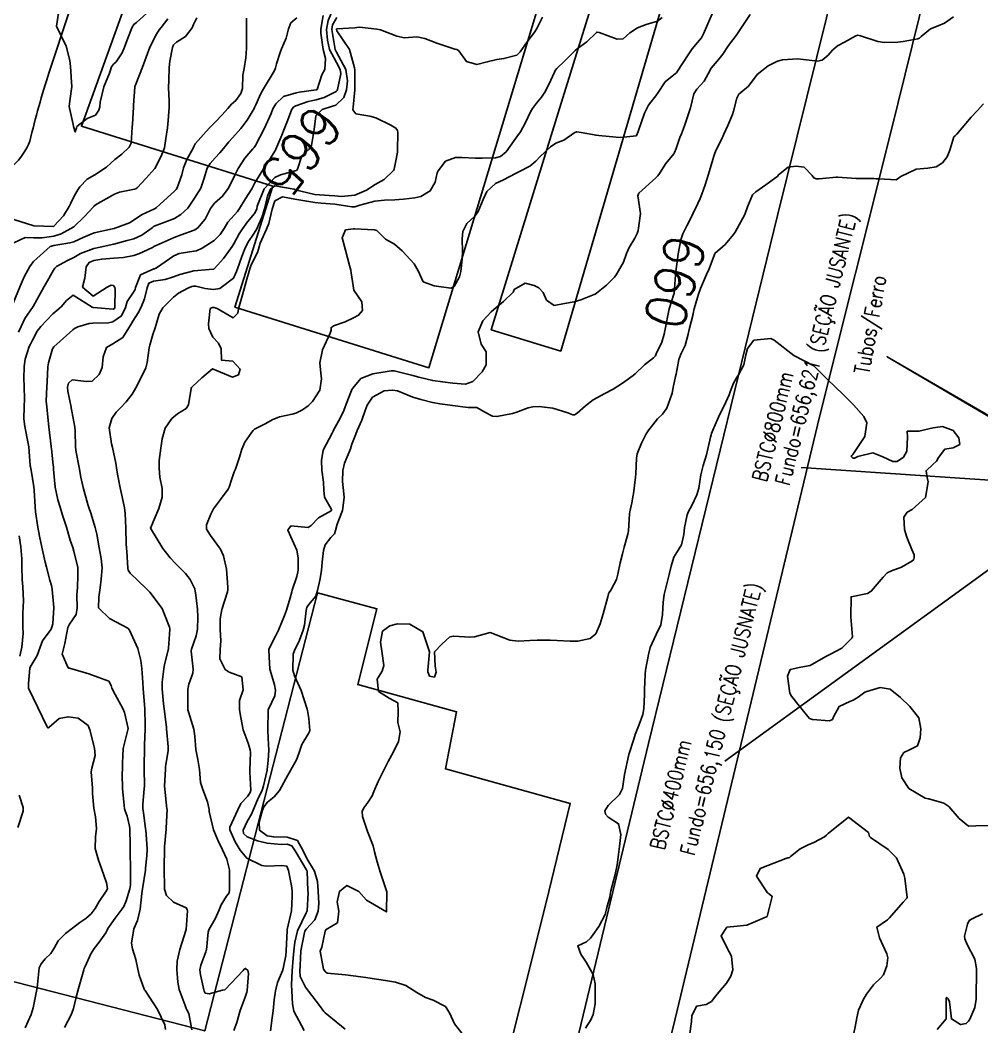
# Model space of a CAD drawing. Header units: metres. Extents: x 292545 to 299085, y 7450245 to 7463078.
# Drawn here: x 296360.5 to 296456.5, y 7459777.6 to 7459878.1 of the extents above; entities that cross this region are included whole.
import ezdxf
from ezdxf.enums import TextEntityAlignment as Align

# ---------------------------------------------------------------- set-up
doc = ezdxf.new("R2010")
doc.units = ezdxf.units.M
doc.linetypes.add('CONTINUO', pattern=[0])
for name, color, linetype in [('Cotas', 45, 'Continuous'), ('Curvas de Nivel 1m', 11, 'Continuous'), ('Curvas de Nivel 5m', 15, 'Continuous'), ('Edificações', 30, 'Continuous'), ('TEXTO', 45, 'Continuous'), ('Vias Primárias', 230, 'Continuous')]:
    doc.layers.add(name, color=color, linetype=linetype)
doc.styles.add('ROMANS', font='romans', dxfattribs={"height": 0.2})
doc.styles.add('Style-STANDARD', font='STANDARD.shx')

msp = doc.modelspace()

# ---------------------------------------------------------------- linework, layer by layer
at = {"layer": 'Curvas de Nivel 1m', "flags": 128}
for points, elevation in [([(296391.74, 7459879.14), (296391.26, 7459878.04), (296391.12, 7459877.15), (296391.2, 7459876.08), (296391.42, 7459875.15), (296392.1, 7459873.84), (296392.48, 7459873.14), (296392.53, 7459872.7), (296392.21, 7459871.14), (296392.17, 7459871.04), (296392.07, 7459870.95), (296390.87, 7459870.35), (296390.06, 7459870.13), (296389.27, 7459869.96), (296388.05, 7459869.52), (296387.83, 7459869.41), (296387.66, 7459869.19), (296387.21, 7459868.02), (296386.89, 7459867.2), (296386.64, 7459866.58), (296386.05, 7459865.21), (296386.04, 7459865.18), (296386, 7459865.11), (296385.29, 7459863.92), (296384.83, 7459863.23), (296383.96, 7459861.83), (296383.75, 7459861.44), (296383.64, 7459861.24), (296383, 7459860.2), (296382.42, 7459859.26), (296382.22, 7459858.97), (296381.92, 7459858.63), (296381.26, 7459857.92), (296380.88, 7459857.27), (296380.5, 7459856.67), (296379.89, 7459856.07), (296378.68, 7459855.3), (296378.13, 7459855.06), (296377.88, 7459855.01), (296376.41, 7459854.79), (296375.88, 7459854.56), (296374.14, 7459853.36), (296373.95, 7459853.27), (296373.86, 7459853.25), (296372.55, 7459852.67), (296372.05, 7459851.38), (296372.01, 7459851.2), (296371.83, 7459850.91), (296371.22, 7459849.98), (296371.04, 7459849.39), (296370.64, 7459848.55), (296369.79, 7459847.96), (296369.33, 7459847.86), (296367.79, 7459847.84), (296367.41, 7459847.81), (296366.28, 7459847.45), (296365.94, 7459847.29), (296365.78, 7459847.18), (296363.89, 7459845.48), (296363.76, 7459845.26), (296363.36, 7459843.87), (296363.29, 7459843.48), (296363.21, 7459841.99), (296363.19, 7459841.49), (296363.14, 7459840.04), (296363.18, 7459839.49), (296363.36, 7459837.8), (296363.39, 7459837.48), (296363.62, 7459835.51), (296363.62, 7459835.48), (296363.64, 7459835.29), (296363.81, 7459833.66), (296363.84, 7459833.48), (296363.86, 7459833.23), (296364.01, 7459831.47), (296364.3, 7459830.19), (296364.51, 7459829.47), (296364.76, 7459828.66), (296365.15, 7459827.46), (296365.53, 7459826.19), (296365.77, 7459825.45), (296365.89, 7459825.08), (296366.28, 7459823.44), (296366.29, 7459822.64), (296366.25, 7459821.44), (296366.2, 7459820.71), (296366.21, 7459819.44), (296366.12, 7459818.77), (296365.44, 7459817.79), (296365.28, 7459817.45), (296365, 7459815.86), (296364.88, 7459815.46), (296364.73, 7459814.79), (296365.32, 7459813.45), (296365.35, 7459813.42), (296365.38, 7459813.41), (296365.44, 7459813.39), (296367.38, 7459812.84), (296368.29, 7459812.5), (296369.37, 7459812.11), (296369.62, 7459811.66), (296369.69, 7459811.41), (296370, 7459810.76), (296370.78, 7459809.39), (296370.93, 7459808.99), (296371.31, 7459807.38), (296370.81, 7459805.39), (296370.73, 7459803.93), (296370.73, 7459803.39), (296370.7, 7459802.83), (296370.74, 7459801.39), (296370.92, 7459799.69), (296370.95, 7459799.38), (296371.01, 7459799.18), (296371.21, 7459798.63), (296371.45, 7459797.64), (296371.47, 7459797.39), (296371.51, 7459795.72), (296371.52, 7459795.38), (296371.52, 7459795.03), (296371.54, 7459793.38), (296371.53, 7459791.79), (296371.47, 7459791.38), (296371.11, 7459790.17), (296370.88, 7459789.62), (296370.72, 7459789.39), (296370.02, 7459788.47), (296369.28, 7459787.41), (296369.21, 7459787.27), (296369.07, 7459787), (296368.41, 7459786.06), (296367.9, 7459785.42), (296367.59, 7459784.88), (296367.03, 7459783.64), (296366.96, 7459783.5), (296366.93, 7459783.43), (296366.89, 7459783.3), (296366.36, 7459781.44), (296366.12, 7459780.57), (296365.85, 7459779.45), (296365.61, 7459778.81), (296364.95, 7459777.56)], 666), ([(296373.83, 7459879.35), (296372.15, 7459877.84), (296371.89, 7459877.64), (296371.72, 7459877.38), (296371.26, 7459876.26), (296370.93, 7459875.39), (296370.7, 7459874.81), (296370.1, 7459873.9), (296369.83, 7459873.67), (296369.66, 7459873.41), (296369.44, 7459872.77), (296368.88, 7459871.42), (296368.51, 7459869.88), (296368.47, 7459869.42), (296368.39, 7459869.08), (296368.04, 7459868.59), (296367.22, 7459868.26), (296366.2, 7459867.45), (296366.15, 7459867.32), (296366.02, 7459866.92), (296365.86, 7459867.45), (296365.81, 7459867.67), (296365.43, 7459869.46), (296365.49, 7459870.02), (296365.68, 7459871.45), (296365.66, 7459871.87), (296365.55, 7459873.46), (296365.5, 7459874.06), (296365.13, 7459875.46), (296364.14, 7459877.47), (296364.41, 7459879.21)], 672), ([(296429.59, 7459878.7), (296429.16, 7459877.69), (296428.75, 7459876.7), (296428.53, 7459876.32), (296428.13, 7459875.84), (296427.61, 7459875.22), (296427.28, 7459874.72), (296426.09, 7459872.87), (296426.03, 7459872.8), (296425.94, 7459872.74), (296424.92, 7459871.92), (296424.14, 7459870.76), (296424.12, 7459870.71), (296424.07, 7459870.64), (296423.26, 7459869.57), (296422.84, 7459868.78), (296422.21, 7459866.97), (296422.15, 7459866.79), (296422.12, 7459866.69), (296422.02, 7459866.54), (296420.45, 7459866.37), (296420.02, 7459866.4), (296418.29, 7459866.55), (296418.02, 7459866.58), (296416.52, 7459866.85), (296416.08, 7459866.91), (296416.02, 7459866.92), (296415.98, 7459866.9), (296415.91, 7459866.86), (296414.79, 7459866.09), (296414.01, 7459865.79), (296413.46, 7459865.43), (296412.9, 7459864.89), (296412.44, 7459864.45), (296411.99, 7459863.99), (296411.39, 7459863.5), (296410.31, 7459862.92), (296409.97, 7459862.76), (296408.77, 7459862.14), (296407.96, 7459861.76), (296407.1, 7459860.96), (296406.73, 7459860.18), (296406.25, 7459858.98), (296405.92, 7459858.5), (296405.13, 7459857.77), (296404.71, 7459856.99), (296404.64, 7459856.25), (296404.69, 7459854.99), (296404.65, 7459854.21), (296404.51, 7459852.99), (296404.37, 7459852.47), (296403.84, 7459851.48), (296403.53, 7459851.31), (296401.84, 7459851.55), (296400.77, 7459851.96), (296400.26, 7459853.04), (296399.86, 7459853.75), (296398.66, 7459855.06), (296397.89, 7459855.73), (296397.01, 7459856.2), (296396.12, 7459857.09), (296395.9, 7459857.14), (296395.86, 7459857.13), (296393.9, 7459857.23), (296393.79, 7459857.24), (296393.02, 7459857.13), (296392.68, 7459856.34), (296393.01, 7459855.13), (296393.39, 7459853.59), (296393.52, 7459853.12), (296393.58, 7459852.86), (296393.83, 7459851.12), (296394.65, 7459849.95), (296394.71, 7459849.11), (296394.31, 7459848.62), (296393.8, 7459848.37), (296392.96, 7459847.96), (296391.79, 7459847.58), (296391.56, 7459847.37), (296391.57, 7459847.14), (296391.48, 7459846.84), (296390.72, 7459845.16), (296390.45, 7459843.86), (296390.5, 7459843.16), (296390.61, 7459842.28), (296390.45, 7459841.16), (296389.7, 7459840), (296389.28, 7459839.59), (296388.7, 7459839.18), (296388.04, 7459838.84), (296387.69, 7459838.75), (296386.4, 7459838.49), (296385.68, 7459838.17), (296385.06, 7459837.83), (296383.92, 7459837.24), (296383.78, 7459837.12), (296383.66, 7459836.97), (296382.95, 7459835.95), (296382.64, 7459835.25), (296382.42, 7459834.46), (296382.01, 7459833.26), (296381.9, 7459832.98), (296381.61, 7459832.19), (296381.39, 7459831.47), (296381.29, 7459831.26), (296380.53, 7459830.22), (296379.83, 7459829.29), (296379.57, 7459828.78), (296379.14, 7459827.71), (296379.14, 7459827.29), (296379.54, 7459826.64), (296380.52, 7459825.28), (296380.84, 7459824.6), (296381.12, 7459823.27), (296381.25, 7459821.49), (296381.27, 7459821.26), (296381.23, 7459821.02), (296380.67, 7459819.27), (296380.5, 7459818.33), (296380.5, 7459817.27), (296380.55, 7459816.14), (296380.48, 7459815.27), (296380.47, 7459814.35), (296381, 7459813.27), (296381.38, 7459813), (296382.65, 7459812.53), (296382.78, 7459811.25), (296382.41, 7459810.19), (296382.41, 7459809.25), (296382.55, 7459808.48), (296382.8, 7459807.25), (296383.29, 7459805.92), (296383.5, 7459805.24), (296383.52, 7459805), (296383.46, 7459803.24), (296383.47, 7459803.03), (296383.55, 7459801.24), (296383.49, 7459800.99), (296383.23, 7459800.59), (296382.56, 7459799.91), (296382.25, 7459799.25), (296381.47, 7459797.54), (296381.45, 7459797.27), (296381.98, 7459796.06), (296382.49, 7459795.25), (296383.16, 7459794.45), (296384.66, 7459793.72), (296385.15, 7459793.64), (296386.66, 7459793.7), (296387.15, 7459793.63), (296387.31, 7459793.2), (296387.62, 7459791.69), (296387.67, 7459791.19), (296387.69, 7459790.62), (296387.62, 7459789.19), (296387.19, 7459787.31), (296387.17, 7459787.2), (296387.09, 7459785.24), (296387.09, 7459785.2), (296387.08, 7459785.17), (296387.05, 7459784.72), (296386.79, 7459783.44), (296386.71, 7459783.2), (296386.2, 7459782.02), (296386, 7459781.21), (296385.88, 7459780.32), (296385.77, 7459779.21), (296385.69, 7459778.5), (296385.52, 7459777.21)], 662), ([(296433.41, 7459878.65), (296432.14, 7459876.73), (296432.12, 7459876.7), (296432.11, 7459876.67), (296431.25, 7459875.55), (296430.66, 7459874.68), (296430.44, 7459874.36), (296430.11, 7459873.97), (296429.52, 7459873.27), (296429.19, 7459872.7), (296428.81, 7459871.98), (296428.08, 7459871.18), (296427.79, 7459870.71), (296427.44, 7459869.33), (296427.24, 7459868.72), (296426.83, 7459867.53), (296426.53, 7459866.73), (296426.39, 7459866.36), (296426, 7459865.26), (296425.86, 7459864.87), (296425.78, 7459864.74), (296424.98, 7459863.75), (296424.34, 7459862.76), (296424.18, 7459862.54), (296423.97, 7459862.35), (296422.27, 7459860.79), (296422.2, 7459860.53), (296422.46, 7459858.78), (296422.21, 7459857.09), (296422.11, 7459856.79), (296421.9, 7459856.31), (296421.31, 7459855.37), (296421.06, 7459854.8), (296420.75, 7459853.92), (296420.12, 7459852.81), (296420.01, 7459852.65), (296419.85, 7459852.43), (296419.04, 7459851.62), (296418.07, 7459850.83), (296417.93, 7459850.73), (296417.83, 7459850.69), (296416.51, 7459850.17), (296415.82, 7459849.97), (296414.88, 7459849.81), (296413.82, 7459849.61), (296413.08, 7459850.14), (296412.73, 7459850.9), (296412.29, 7459851.36), (296411.84, 7459851.59), (296410.95, 7459851.81), (296409.84, 7459851.19), (296409.77, 7459850.99), (296409.74, 7459850.93), (296408.78, 7459849.98), (296407.82, 7459849.18), (296407.55, 7459848.95), (296406.7, 7459848.07), (296406.23, 7459846.97), (296406.56, 7459845.75), (296407.05, 7459844.96), (296407.04, 7459843.66), (296406.66, 7459842.97), (296405.72, 7459842), (296404.98, 7459841.73), (296403.72, 7459841.83), (296402.69, 7459841.98), (296401.72, 7459842.1), (296400.34, 7459842.43), (296399.73, 7459842.61), (296397.87, 7459843.07), (296397.73, 7459843.09), (296397.56, 7459843.07), (296395.74, 7459842.78), (296394.54, 7459842.3), (296393.72, 7459841.36), (296393.63, 7459841.21), (296393.6, 7459841.12), (296393.07, 7459839.76), (296392.83, 7459839.13), (296392.46, 7459838.36), (296391.81, 7459837.14), (296391.76, 7459837.04), (296391.66, 7459836.86), (296390.79, 7459835.15), (296390.6, 7459834.12), (296390.64, 7459833.15), (296390.8, 7459831.96), (296390.85, 7459831.15), (296390.91, 7459830.48), (296391.57, 7459829.31), (296391.61, 7459829.19), (296391.6, 7459829.15), (296391.57, 7459829.11), (296390.32, 7459828.4), (296389.56, 7459827.64), (296389.28, 7459827.45), (296387.56, 7459827.6), (296387.24, 7459827.19), (296387.54, 7459826.51), (296388.15, 7459825.18), (296388.27, 7459824.42), (296388.28, 7459823.18), (296388.13, 7459822.55), (296387.67, 7459821.19), (296387.63, 7459821.03), (296387.47, 7459820.41), (296387.1, 7459819.2), (296386.92, 7459818.67), (296386.31, 7459817.21), (296386.03, 7459816.6), (296385.4, 7459815.35), (296385.36, 7459815.27), (296385.35, 7459815.22), (296385.4, 7459814.54), (296385.46, 7459813.3), (296385.48, 7459813.22), (296385.9, 7459811.75), (296386, 7459811.21), (296385.94, 7459810.63), (296385.34, 7459809.38), (296385.28, 7459809.27), (296385.27, 7459809.22), (296385.24, 7459807.29), (296385.24, 7459807.22), (296385.3, 7459806.42), (296385.34, 7459805.22), (296385.27, 7459804.2), (296385.18, 7459803.3), (296385.17, 7459803.22), (296384.82, 7459801.65), (296384.69, 7459801.23), (296384.21, 7459800.25), (296383.79, 7459799.23), (296383.63, 7459798.82), (296383.2, 7459798.09), (296382.78, 7459797.25), (296382.83, 7459796.89), (296383.19, 7459796.57), (296384.23, 7459796.18), (296385.18, 7459795.93), (296386.57, 7459795.82), (296387.18, 7459795.83), (296387.65, 7459795.67), (296387.99, 7459795.19), (296389.14, 7459793.21), (296389.16, 7459793.17), (296389.17, 7459793.14), (296389.26, 7459791.17), (296389.27, 7459791.02), (296389.18, 7459789.17), (296389.16, 7459789.11), (296389.09, 7459789), (296388.22, 7459787.18), (296387.94, 7459786.07), (296387.83, 7459785.19), (296387.77, 7459784.46), (296387.68, 7459783.19), (296387.61, 7459781.79), (296387.63, 7459781.19), (296387.7, 7459779.9), (296387.86, 7459779.19), (296388.88, 7459777.24)], 661), ([(296383.12, 7459878.28), (296383.13, 7459877.25), (296383.13, 7459876.26), (296383.11, 7459875.25), (296383.06, 7459874.3), (296382.9, 7459873.25), (296382.77, 7459872.57), (296382.71, 7459871.25), (296382.57, 7459870.75), (296382.05, 7459870.06), (296381.64, 7459869.67), (296381.26, 7459869.27), (296380.69, 7459868.62), (296380.03, 7459867.91), (296379.4, 7459867.29), (296378.01, 7459865.73), (296377.86, 7459865.45), (296377.79, 7459865.31), (296377.15, 7459864.16), (296376.84, 7459863.32), (296376.65, 7459862.64), (296376.19, 7459861.33), (296376.11, 7459861.17), (296375.95, 7459860.99), (296374.13, 7459859.36), (296374.01, 7459859.28), (296373.93, 7459859.25), (296372.65, 7459858.64), (296371.91, 7459858.14), (296371.44, 7459857.86), (296370.29, 7459857.4), (296369.99, 7459857.31), (296369.9, 7459857.29), (296369.76, 7459857.26), (296367.9, 7459856.83), (296366.9, 7459856.43), (296365.89, 7459855.96), (296365.5, 7459855.84), (296363.88, 7459855.58), (296363.52, 7459855.48), (296361.87, 7459853.97), (296361.65, 7459853.72), (296361.51, 7459853.5), (296360.92, 7459852.44), (296360.53, 7459851.51), (296359.82, 7459849.82)], 669), ([(296375.28, 7459878.21), (296374.59, 7459877.35), (296374.4, 7459877.09), (296374.14, 7459876.67), (296373.47, 7459875.36), (296373.1, 7459874.37), (296372.74, 7459873.37), (296372.08, 7459871.68), (296371.99, 7459871.46), (296371.97, 7459871.38), (296371.85, 7459869.59), (296371.84, 7459869.38), (296371.73, 7459867.68), (296371.71, 7459867.38), (296371.6, 7459865.79), (296371.41, 7459865.39), (296370.68, 7459864.7), (296369.98, 7459864.17), (296369.58, 7459863.81), (296369.16, 7459863.41), (296367.97, 7459862.65), (296367.21, 7459862.19), (296366.48, 7459861.44), (296366.27, 7459861.13), (296365.94, 7459860.56), (296365.58, 7459859.81), (296365.42, 7459859.46), (296364.84, 7459858.54), (296363.9, 7459857.5), (296363.88, 7459857.49), (296361.9, 7459857.53), (296361.88, 7459857.53), (296359.91, 7459858.19)], 671), ([(296388.15, 7459878.31), (296387.54, 7459877.8), (296387.31, 7459877.2), (296387.07, 7459876.26), (296386.63, 7459875.2), (296386.49, 7459874.84), (296386.1, 7459873.7), (296386.01, 7459873.3), (296385.98, 7459873.21), (296385.87, 7459872.99), (296384.82, 7459871.23), (296384.55, 7459870.75), (296384.05, 7459869.63), (296383.93, 7459869.36), (296383.87, 7459869.24), (296383.2, 7459868.08), (296382.56, 7459867.25), (296382.3, 7459866.97), (296382.02, 7459866.66), (296381.36, 7459865.92), (296380.82, 7459865.27), (296380.45, 7459864.83), (296379.99, 7459864.33), (296379.49, 7459863.77), (296379.2, 7459863.29), (296378.86, 7459862.2), (296378.55, 7459861.3), (296377.94, 7459860.29), (296377.54, 7459859.71), (296377.25, 7459859.32), (296376.57, 7459858.67), (296375.92, 7459858.28), (296375.25, 7459858), (296373.9, 7459857.5), (296373.81, 7459857.45), (296373.7, 7459857.36), (296372.67, 7459856.6), (296371.89, 7459856.26), (296371.21, 7459856.07), (296369.89, 7459855.72), (296368.52, 7459855.42), (296367.88, 7459855.28), (296366.55, 7459854.77), (296365.87, 7459854.4), (296365.26, 7459854.07), (296364.17, 7459853.47), (296364, 7459853.33), (296363.86, 7459853.12), (296363.26, 7459852.06), (296362.94, 7459851.48), (296361.81, 7459849.5), (296360.99, 7459848.31), (296360.64, 7459847.51), (296360.35, 7459846.94)], 668), ([(296390.79, 7459878.52), (296390.55, 7459877.16), (296390.54, 7459876.76), (296390.78, 7459875.15), (296391.02, 7459874.24), (296390.93, 7459873.15), (296390.64, 7459872.6), (296390.17, 7459871.16), (296390.12, 7459871.11), (296390.07, 7459871.1), (296388.38, 7459870.88), (296388.07, 7459870.83), (296386.82, 7459870.45), (296386.05, 7459869.73), (296385.86, 7459869.4), (296385.76, 7459869.21), (296385.58, 7459868.76), (296384.9, 7459867.23), (296384.01, 7459865.56), (296383.88, 7459865.37), (296383.76, 7459865.24), (296382.95, 7459864.29), (296382.29, 7459863.26), (296382.18, 7459863.05), (296381.97, 7459862.61), (296381.51, 7459861.71), (296381.3, 7459861.27), (296380.73, 7459860.49), (296379.94, 7459859.82), (296379.53, 7459859.29), (296379, 7459858.21), (296378.23, 7459857.31), (296377.9, 7459857.11), (296376.59, 7459856.63), (296375.89, 7459856.39), (296374.12, 7459855.59), (296373.88, 7459855.47), (296373.81, 7459855.43), (296373.66, 7459855.36), (296372.45, 7459854.8), (296371.88, 7459854.6), (296370.86, 7459854.4), (296369.87, 7459854.31), (296368.67, 7459854.22), (296367.87, 7459854.08), (296367.41, 7459853.89), (296367.11, 7459853.44), (296366.97, 7459852.32), (296366.74, 7459851.44), (296367.82, 7459850.53), (296369.2, 7459851.41), (296369.6, 7459851.64), (296369.84, 7459851.58), (296369.98, 7459851.4), (296370, 7459851.23), (296369.98, 7459849.4), (296369.93, 7459849.28), (296369.81, 7459849.22), (296367.84, 7459849.4), (296367.81, 7459849.4), (296367.73, 7459849.43), (296365.82, 7459850.61), (296365.16, 7459850.11), (296364.62, 7459849.46), (296364.18, 7459849.1), (296363.8, 7459848.77), (296363.17, 7459848.11), (296362.59, 7459847.49), (296362.24, 7459847.04), (296361.77, 7459846.14), (296361.55, 7459845.72), (296361.44, 7459845.5), (296361.02, 7459844.24), (296360.94, 7459843.51), (296360.91, 7459842.32), (296360.92, 7459841.51), (296360.95, 7459840.26), (296360.93, 7459839.51), (296360.9, 7459838.29), (296360.99, 7459837.51), (296361.34, 7459835.81), (296361.39, 7459835.5), (296361.54, 7459833.59), (296361.55, 7459833.5), (296361.62, 7459833.15), (296361.9, 7459831.5), (296361.94, 7459831.15), (296362.02, 7459829.5), (296362.07, 7459828.99), (296362.3, 7459827.49), (296362.46, 7459826.57), (296362.68, 7459825.49), (296363.02, 7459823.97), (296363.15, 7459823.48), (296363.49, 7459822.2), (296363.64, 7459821.64), (296363.68, 7459821.48), (296363.71, 7459821.24), (296363.89, 7459819.47), (296363.8, 7459817.84), (296363.68, 7459817.48), (296363.61, 7459817.3), (296363.43, 7459817.02), (296362.75, 7459816.14), (296362.51, 7459815.49), (296362.21, 7459814.68), (296361.52, 7459813.5), (296361.48, 7459813.4), (296361.37, 7459811.88), (296361.35, 7459811.5), (296361.36, 7459811.42), (296362.28, 7459809.49), (296363.18, 7459807.62), (296363.25, 7459807.48), (296363.31, 7459807.44), (296363.35, 7459807.44), (296363.39, 7459807.48), (296364.41, 7459808.38), (296365.32, 7459808.55), (296366.31, 7459808.43), (296367.32, 7459807.68), (296367.43, 7459807.43), (296367.48, 7459807.26), (296367.95, 7459805.42), (296368.02, 7459804.69), (296367.69, 7459803.43), (296367.63, 7459803.05), (296367.74, 7459801.43), (296367.76, 7459800.9), (296367.89, 7459799.42), (296368.06, 7459798.57), (296368.16, 7459797.42), (296368.05, 7459796.56), (296368.03, 7459795.42), (296368.34, 7459794.24), (296368.64, 7459793.41), (296369.13, 7459791.99), (296369.25, 7459791.41), (296369.22, 7459791.31), (296369.12, 7459791.15), (296368.41, 7459790.12), (296368, 7459789.42), (296367.62, 7459788.9), (296367.09, 7459788.42), (296366.49, 7459788.03), (296365.74, 7459787.45), (296365.07, 7459786.91), (296364.31, 7459786.21), (296363.91, 7459785.47), (296363.59, 7459784.93), (296363.04, 7459784.39), (296362.61, 7459783.91), (296362.44, 7459783.49), (296362.37, 7459782.84), (296362.22, 7459781.49), (296362.02, 7459780.52), (296361.82, 7459779.5), (296361.64, 7459778.83), (296361.02, 7459777.51)], 667), ([(296412.67, 7459878.38), (296412.15, 7459877.29), (296411.9, 7459876.9), (296411.13, 7459875.91), (296410.45, 7459874.92), (296410.11, 7459874.59), (296408.81, 7459874.24), (296408.1, 7459874.14), (296407.15, 7459873.91), (296406.1, 7459873.66), (296405.08, 7459873.96), (296404.31, 7459875), (296404.11, 7459875.13), (296403.93, 7459875.19), (296402.12, 7459875.78), (296400.93, 7459876.24), (296400.13, 7459876.4), (296398.88, 7459876.32), (296398.13, 7459876.46), (296396.51, 7459877.09), (296396.14, 7459877.17), (296394.4, 7459877.37), (296394.15, 7459877.35), (296393.95, 7459877.32), (296392.14, 7459877.22), (296392.1, 7459877.18), (296392.1, 7459877.14), (296392.14, 7459877), (296393.41, 7459875.13), (296393.91, 7459873.31), (296393.92, 7459873.12), (296393.93, 7459871.26), (296393.93, 7459871.12), (296393.77, 7459869.4), (296393.75, 7459869.12), (296394.04, 7459868.73), (296395.42, 7459868.49), (296396.04, 7459868.33), (296397.53, 7459867.58), (296398.03, 7459867.3), (296398.2, 7459867.07), (296398.22, 7459866.87), (296398.2, 7459865.07), (296398.18, 7459864.88), (296397.98, 7459863.87), (296397.85, 7459863.2), (296397.8, 7459863.07), (296396.87, 7459862.17), (296395.96, 7459861.66), (296395.09, 7459861.1), (296393.95, 7459860.6), (296392.6, 7459860.47), (296391.95, 7459860.54), (296391.37, 7459860.57), (296389.95, 7459860.67), (296387.99, 7459861.15), (296387.95, 7459861.16), (296387.87, 7459861.19), (296385.96, 7459861.53), (296385.51, 7459861.22), (296385.22, 7459860.5), (296384.92, 7459859.23), (296384.69, 7459858.46), (296384.15, 7459857.24), (296383.9, 7459856.81), (296383.26, 7459855.87), (296382.94, 7459855.25), (296382.64, 7459854.48), (296382.21, 7459853.26), (296382.12, 7459852.98), (296381.84, 7459852.33), (296380.45, 7459851.28), (296379.83, 7459851.19), (296379.01, 7459851.3), (296378.05, 7459851.52), (296377.84, 7459851.53), (296377.67, 7459851.48), (296377.26, 7459851.32), (296376.34, 7459850.81), (296375.82, 7459850.44), (296374.76, 7459849.35), (296374.42, 7459848.73), (296373.99, 7459847.36), (296373.78, 7459846.69), (296373.47, 7459845.65), (296373.42, 7459845.36), (296373.22, 7459843.9), (296373.06, 7459843.37), (296372.63, 7459842.47), (296372.09, 7459841.38), (296371.95, 7459841.14), (296371.71, 7459840.74), (296371.12, 7459839.97), (296370.53, 7459839.39), (296370.12, 7459838.96), (296369.68, 7459838.31), (296369.4, 7459837.4), (296369.65, 7459835.79), (296369.75, 7459835.41), (296370.08, 7459833.85), (296370.15, 7459833.4), (296370.24, 7459832.77), (296370.51, 7459831.4), (296370.7, 7459830.51), (296370.94, 7459829.39), (296371.02, 7459828.84), (296371.09, 7459827.39), (296371.12, 7459825.8), (296371.14, 7459825.39), (296371.17, 7459825.03), (296371.27, 7459823.38), (296371.31, 7459823.19), (296371.5, 7459822.87), (296373.09, 7459821.36), (296373.48, 7459820.99), (296374.71, 7459819.35), (296375.43, 7459817.49), (296375.46, 7459817.37), (296375.46, 7459817.34), (296375.46, 7459817.31), (296375.42, 7459816.78), (296375.34, 7459815.4), (296375.33, 7459815.34), (296374.95, 7459813.78), (296374.87, 7459813.35), (296374.7, 7459812.02), (296374.69, 7459811.35), (296374.84, 7459809.84), (296374.9, 7459809.34), (296375.13, 7459807.53), (296375.15, 7459807.34), (296375.3, 7459805.56), (296375.31, 7459805.36), (296375.31, 7459805.34), (296375.31, 7459805.32), (296375.29, 7459805.18), (296375.05, 7459803.56), (296375.03, 7459803.34), (296374.95, 7459801.64), (296374.96, 7459801.34), (296375.18, 7459799.37), (296375.19, 7459799.34), (296375.1, 7459797.43), (296375.1, 7459797.34), (296374.93, 7459795.59), (296374.92, 7459795.34), (296374.91, 7459793.57), (296374.91, 7459793.34), (296374.93, 7459791.54), (296374.94, 7459791.34), (296375.12, 7459790.73), (296375.84, 7459790.06), (296377.1, 7459789.48), (296377.21, 7459789.31), (296377.22, 7459789.19), (296377.09, 7459787.31), (296377.07, 7459787.24), (296376.47, 7459785.33), (296376.2, 7459784.16), (296376.17, 7459783.33), (296376.28, 7459782.06), (296376.4, 7459781.33), (296376.99, 7459779.74), (296377.11, 7459779.44), (296377.16, 7459779.32), (296377.36, 7459778.94), (296377.67, 7459777.31)], 664), ([(296424.6, 7459878.32), (296424.15, 7459877.96), (296423.01, 7459877.63), (296422.15, 7459877.32), (296421.4, 7459876.8), (296420.72, 7459876.21), (296420.13, 7459876.16), (296418.32, 7459876.83), (296418.14, 7459876.87), (296418.05, 7459876.83), (296417.09, 7459875.89), (296416.12, 7459875.22), (296415.94, 7459875.04), (296415.77, 7459874.86), (296414.93, 7459874.05), (296414.1, 7459873.24), (296413.94, 7459873.04), (296413.86, 7459872.88), (296413.31, 7459871.66), (296412.91, 7459870.89), (296412.57, 7459870.39), (296412.06, 7459869.77), (296411.68, 7459869.27), (296411.48, 7459868.91), (296410.98, 7459867.86), (296410.46, 7459866.92), (296410.02, 7459866.29), (296409.44, 7459865.51), (296409.05, 7459864.94), (296408.49, 7459864.45), (296407.99, 7459864.33), (296406.66, 7459864.3), (296405.99, 7459864.29), (296404.61, 7459864.37), (296403.99, 7459864.37), (296403, 7459864), (296402.24, 7459863.02), (296402.17, 7459862.82), (296401.96, 7459861.91), (296401.47, 7459861.03), (296400.51, 7459860.48), (296399.94, 7459860.35), (296398.8, 7459860.2), (296397.94, 7459860.14), (296396.91, 7459860.11), (296395.94, 7459860), (296394.44, 7459859.62), (296393.94, 7459859.45), (296393.62, 7459859.44), (296391.94, 7459859.71), (296390.58, 7459859.81), (296389.94, 7459859.86), (296389.13, 7459859.99), (296387.94, 7459860.22), (296386.7, 7459860.45), (296385.94, 7459860.03), (296385.68, 7459859.21), (296385.34, 7459857.79), (296385.13, 7459857.22), (296384.47, 7459855.81), (296384.31, 7459855.23), (296384.23, 7459854.89), (296383.87, 7459854.24), (296383.56, 7459853.54), (296383.46, 7459853.24), (296383.1, 7459851.99), (296382.9, 7459851.25), (296382.65, 7459850.43), (296382.31, 7459849.26), (296382.24, 7459848.82), (296381.8, 7459848.37), (296380.2, 7459849.28), (296379.91, 7459849.38), (296379.81, 7459849.39), (296379.72, 7459849.38), (296379.5, 7459849.29), (296379.34, 7459847.75), (296379.36, 7459847.29), (296379.77, 7459846.44), (296380.34, 7459845.85), (296380.6, 7459845.28), (296380.61, 7459844.14), (296381.75, 7459844.04), (296382.5, 7459843.25), (296382.32, 7459842.67), (296381.73, 7459842.45), (296379.74, 7459843.29), (296378.67, 7459842.36), (296377.72, 7459841.52), (296377.63, 7459841.4), (296377.61, 7459841.31), (296377.34, 7459839.67), (296377.11, 7459839.32), (296376.25, 7459838.77), (296375.68, 7459838.32), (296375.01, 7459837.34), (296374.7, 7459836.3), (296374.56, 7459835.35), (296374.42, 7459834.14), (296374.4, 7459833.35), (296374.48, 7459832.47), (296374.69, 7459831.34), (296374.7, 7459830.46), (296374.38, 7459829.35), (296373.55, 7459827.36), (296374.78, 7459825.35), (296375.51, 7459824.4), (296376.03, 7459823.86), (296376.58, 7459823.32), (296377.03, 7459822.85), (296377.49, 7459822.24), (296377.97, 7459821.31), (296378.07, 7459820.7), (296378.23, 7459819.3), (296378.26, 7459818.49), (296378.22, 7459817.3), (296378.1, 7459816.62), (296377.63, 7459815.31), (296377.61, 7459815.1), (296377.79, 7459813.31), (296377.77, 7459812.91), (296377.37, 7459811.8), (296377.25, 7459811.31), (296377.25, 7459809.39), (296377.26, 7459809.31), (296377.27, 7459809.25), (296377.33, 7459809.04), (296377.87, 7459807.3), (296377.97, 7459806.63), (296378.06, 7459805.3), (296378.28, 7459804.3), (296378.43, 7459803.3), (296378.54, 7459802), (296378.76, 7459801.29), (296379.22, 7459800.08), (296379.38, 7459799.29), (296379.4, 7459799.1), (296379.84, 7459797.28), (296380.3, 7459796.16), (296380.72, 7459795.27), (296381.16, 7459794.33), (296381.42, 7459793.27), (296381.42, 7459791.56), (296381.43, 7459791.27), (296381.4, 7459790.99), (296381.11, 7459790.64), (296380.59, 7459789.79), (296380.38, 7459789.28), (296379.99, 7459788.38), (296379.37, 7459787.29), (296379.29, 7459787.06), (296379.12, 7459785.29), (296379.11, 7459785.23), (296379.05, 7459785.08), (296378.55, 7459783.77), (296378.47, 7459783.3), (296378.52, 7459782.8), (296378.85, 7459781.29), (296378.88, 7459781.17), (296379, 7459780.96), (296379.38, 7459780.9), (296380.73, 7459781.27), (296380.96, 7459781.32), (296381, 7459781.35), (296382.8, 7459783.24), (296382.89, 7459783.37), (296383.03, 7459783.44), (296383.26, 7459783.24), (296383.31, 7459782.95), (296383.2, 7459781.24), (296383.17, 7459781.07), (296383, 7459780.56), (296382.49, 7459779.25), (296382.16, 7459778.06), (296381.85, 7459777.26)], 663), ([(296456.7, 7459869.73), (296456.05, 7459869.01), (296455.47, 7459868.39), (296454.03, 7459866.7), (296453.88, 7459866.56), (296453.74, 7459866.41), (296453.33, 7459865.09), (296453.05, 7459864.42), (296452.59, 7459863.82), (296451.98, 7459863.43), (296451.12, 7459863.31), (296449.98, 7459863.21), (296448.45, 7459862.47), (296447.97, 7459862.14), (296446.25, 7459862.22), (296445.97, 7459862.25), (296445.73, 7459862.26), (296443.97, 7459862.26), (296442.11, 7459862.41), (296441.97, 7459862.41), (296440.28, 7459862.25), (296439.97, 7459862.24), (296439.74, 7459862.34), (296439.6, 7459862.58), (296438.78, 7459863.39), (296437.98, 7459863.51), (296437.18, 7459863.41), (296436.24, 7459862.62), (296436.12, 7459862.47), (296435.97, 7459862.37), (296434.96, 7459861.63), (296433.96, 7459860.94), (296433.63, 7459860.64), (296433.14, 7459859.45), (296432.88, 7459858.66), (296431.91, 7459856.91), (296431.8, 7459856.77), (296431.73, 7459856.67), (296430.9, 7459855.67), (296429.88, 7459854.78), (296429.83, 7459854.69), (296429.29, 7459853.27), (296429.03, 7459852.7), (296428.43, 7459851.3), (296428.24, 7459850.71), (296428.15, 7459850.39), (296427.81, 7459849.27), (296427.72, 7459848.81), (296427.7, 7459848.72), (296427.31, 7459847.2), (296427.2, 7459846.73), (296426.9, 7459845.6), (296426.48, 7459844.73), (296426.27, 7459844.22), (296426, 7459842.74), (296425.96, 7459842.51), (296425.72, 7459841.41), (296425.61, 7459840.85), (296425.58, 7459840.74), (296425.09, 7459839.36), (296424.64, 7459838.75), (296424.16, 7459838.28), (296423.68, 7459837.7), (296423.27, 7459837.18), (296423.02, 7459836.78), (296422.56, 7459835.87), (296422.13, 7459834.79), (296422.06, 7459834.37), (296421.98, 7459832.79), (296421.95, 7459832.45), (296421.75, 7459830.79), (296421.72, 7459830.66), (296421.58, 7459829.89), (296421.38, 7459828.99), (296421.36, 7459828.79), (296421.24, 7459827.1), (296421.18, 7459826.79), (296420.83, 7459825.49), (296420.66, 7459824.8), (296420.42, 7459823.9), (296420.2, 7459822.8), (296420.04, 7459822.26), (296419.48, 7459821.18), (296419.33, 7459820.95), (296419.26, 7459820.81), (296419.19, 7459820.53), (296418.74, 7459818.82), (296418.44, 7459817.82), (296417.98, 7459816.83), (296417.42, 7459816.37), (296416.18, 7459816.09), (296415.42, 7459816.1), (296414.12, 7459816.18), (296413.42, 7459816.21), (296412.13, 7459816.2), (296411.42, 7459816.15), (296410.25, 7459816.09), (296409.42, 7459816.19), (296407.43, 7459816.96), (296405.88, 7459816.52), (296405.43, 7459816.49), (296403.81, 7459816.61), (296403.43, 7459816.53), (296402.62, 7459815.81), (296401.9, 7459815.02), (296401.97, 7459813.61), (296402.05, 7459813.02), (296401.88, 7459812.52), (296401.38, 7459812.61), (296401.21, 7459813.03), (296401.21, 7459813.21), (296401.4, 7459815.03), (296400.71, 7459817.04), (296399.44, 7459817.81), (296398.2, 7459817.83), (296397.44, 7459817.63), (296396.7, 7459817.09), (296396.5, 7459816.01), (296396.63, 7459815.09), (296396.82, 7459813.66), (296396.67, 7459813.09), (296396.16, 7459812.31), (296396.3, 7459811.09), (296397.35, 7459810.42), (296398.22, 7459809.94), (296398.27, 7459809.07), (296398.23, 7459807.98), (296398.46, 7459807.06), (296398.3, 7459806.07), (296397.78, 7459805.07), (296397.27, 7459804.08), (296396.93, 7459803.42), (296396.76, 7459803.09), (296396.25, 7459802.09), (296395.82, 7459801.09), (296395.65, 7459800.68), (296395.23, 7459800), (296394.85, 7459799.47), (296394.68, 7459799.11), (296394.71, 7459798.6), (296395.19, 7459797.1), (296395.76, 7459795.68), (296395.91, 7459795.09), (296396.16, 7459794.09), (296396.48, 7459793.09), (296397.12, 7459791.08), (296397.09, 7459789.08), (296395.11, 7459790.24), (296394.35, 7459791.11), (296393.13, 7459791.72), (296392.39, 7459791.13), (296392.18, 7459790.07), (296392.35, 7459789.14), (296392.22, 7459788), (296391.07, 7459787.34), (296391, 7459787.22), (296390.98, 7459787.15), (296390.64, 7459785.57), (296390.48, 7459785.16), (296390.82, 7459783.36), (296390.97, 7459783.15), (296391.02, 7459783.1), (296391.19, 7459782.98), (296393.02, 7459782.79), (296394.52, 7459782.61), (296395.02, 7459782.53), (296395.68, 7459782.43), (296397.01, 7459782.22), (296398.01, 7459782.07), (296399.01, 7459781.73), (296400.11, 7459781.04), (296401, 7459780.54), (296401.74, 7459780.27), (296402.98, 7459779.64), (296403.38, 7459779), (296403.87, 7459777.9), (296404.6, 7459776.99)], 659), ([(296457.2, 7459797.7), (296455.93, 7459797.66), (296455.2, 7459797.63), (296454.27, 7459798.4), (296453.22, 7459799.6), (296452.74, 7459799.93), (296451.23, 7459800.36), (296451.17, 7459800.38), (296450.87, 7459800.44), (296449.25, 7459801.41), (296448.54, 7459802.47), (296448.34, 7459803.41), (296448.39, 7459804.47), (296448.75, 7459805), (296449.29, 7459805.26), (296450.11, 7459805.64), (296450.37, 7459806.45), (296450.42, 7459807.35), (296450.23, 7459808.45), (296449.34, 7459809.59), (296448.39, 7459810.47), (296447.37, 7459811.3), (296446.37, 7459811.49), (296445.36, 7459811.19), (296444.86, 7459811.02), (296444.19, 7459810.52), (296443.67, 7459810.2), (296443.35, 7459810.07), (296442.29, 7459809.59), (296441.72, 7459808.55), (296441.6, 7459808.28), (296441.33, 7459808.14), (296439.63, 7459808.28), (296439.33, 7459808.39), (296439.16, 7459808.58), (296438.28, 7459809.66), (296437.51, 7459810.6), (296437.36, 7459810.92), (296437.12, 7459812.6), (296437.39, 7459813.27), (296438.47, 7459813.51), (296439.39, 7459813.67), (296440.96, 7459814.56), (296441.41, 7459814.8), (296442.56, 7459815.39), (296443.42, 7459816.25), (296443.54, 7459816.41), (296443.6, 7459816.53), (296443.45, 7459818.53), (296443.47, 7459820.53), (296445.12, 7459820.87), (296445.48, 7459821.08), (296446.69, 7459822.49), (296447.06, 7459822.92), (296447.5, 7459823.12), (296448.49, 7459823.49), (296449.52, 7459824.08), (296449.72, 7459824.25), (296449.78, 7459824.46), (296449.77, 7459824.7), (296449.53, 7459825.24), (296449.02, 7459826.47), (296448.79, 7459827.23), (296448.73, 7459828.47), (296449.08, 7459828.96), (296449.58, 7459829.24), (296450.9, 7459830.44), (296451.18, 7459832.01), (296451.07, 7459832.44), (296450.96, 7459833.1), (296451.63, 7459833.73), (296452, 7459834.07), (296452.2, 7459834.42), (296452.82, 7459835.25), (296453.65, 7459835.38), (296454.32, 7459835.74), (296454.23, 7459836.4), (296453.67, 7459837.12), (296452.58, 7459837.51), (296451.67, 7459837.39), (296450.25, 7459837.04), (296449.67, 7459837.05), (296449.08, 7459837.06), (296449.1, 7459836.47), (296449.05, 7459835.07), (296448.7, 7459834.47), (296448.07, 7459834.04), (296447.64, 7459834.04), (296446.65, 7459834.49), (296445.65, 7459834.9), (296444.15, 7459834.52), (296443.82, 7459834.35), (296443.64, 7459834.37), (296443.49, 7459834.53), (296443.54, 7459834.63), (296443.64, 7459834.72), (296444.85, 7459836.51), (296445.04, 7459837.88), (296444.75, 7459838.51), (296443.7, 7459839.67), (296442.84, 7459840.54), (296441.72, 7459841.65), (296441.24, 7459842.07), (296440.75, 7459842.56), (296439.75, 7459843.57), (296437.76, 7459844.6), (296435.78, 7459846.14), (296435.45, 7459846.29), (296433.78, 7459846.13), (296433.13, 7459845.3), (296432.95, 7459844.66), (296432.75, 7459843.66), (296432.23, 7459842.67), (296432.02, 7459842.38), (296431.72, 7459841.83), (296431.41, 7459840.98), (296431.3, 7459840.67), (296430.8, 7459839.58), (296430.35, 7459838.68), (296430.14, 7459838.23), (296429.67, 7459837.16), (296429.53, 7459836.82), (296429.49, 7459836.69), (296429.43, 7459836.46), (296429.03, 7459834.7), (296428.69, 7459833.64), (296428.48, 7459832.71), (296428.26, 7459831.37), (296428.08, 7459830.71), (296427.58, 7459829.64), (296427.25, 7459829.05), (296427.11, 7459828.72), (296426.84, 7459827.44), (296426.76, 7459826.73), (296426.55, 7459825.71), (296425.95, 7459824.74), (296425.78, 7459824.48), (296425.51, 7459823.59), (296425.31, 7459822.74), (296424.94, 7459821.29), (296424.8, 7459820.75), (296424.7, 7459819.99), (296424.65, 7459818.75), (296424.47, 7459817.72), (296424.01, 7459816.76), (296423.41, 7459815.45), (296423.27, 7459814.9), (296423.24, 7459814.77), (296422.95, 7459813.21), (296422.91, 7459812.77), (296422.86, 7459811.28), (296422.86, 7459810.77), (296422.78, 7459809.33), (296422.67, 7459808.78), (296422.31, 7459807.79), (296421.93, 7459806.78), (296421.78, 7459806.32), (296421.28, 7459804.79), (296420.86, 7459802.8), (296420.64, 7459801.4), (296420.35, 7459800.8), (296419.22, 7459799.7), (296418.88, 7459799.16), (296418.96, 7459798.82), (296419.21, 7459798.52), (296420.27, 7459797.87), (296420.48, 7459796.8), (296420.36, 7459795.62), (296420.27, 7459794.8), (296420.12, 7459793.78), (296419.93, 7459792.81), (296419.48, 7459791.17), (296419.42, 7459790.82), (296419.38, 7459790.55), (296419.1, 7459789.53), (296418.95, 7459788.96), (296418.91, 7459788.82), (296418.3, 7459787.61), (296417.73, 7459786.83), (296417.45, 7459786.45), (296417.06, 7459786.1), (296416.19, 7459785.71), (296416.51, 7459784.85), (296417.04, 7459784.08), (296417.71, 7459782.83), (296417.94, 7459781.9), (296417.94, 7459780.83), (296417.91, 7459779.91), (296417.73, 7459778.83), (296417.5, 7459778.3), (296416.96, 7459777.48)], 658), ([(296360.44, 7459826.61), (296360.59, 7459825.51), (296360.7, 7459824.32), (296360.71, 7459823.51), (296360.74, 7459822.26), (296360.79, 7459821.51), (296360.86, 7459820.11), (296360.83, 7459819.51), (296360.79, 7459818.86), (296360.81, 7459817.51), (296360.83, 7459816.91), (296360.7, 7459815.51), (296360.48, 7459814.6)], 668), ([(296360.44, 7459800.72), (296360.82, 7459799.51), (296360.84, 7459799.14), (296360.28, 7459797.51)], 668), ([(296427.34, 7459776.72), (296427.53, 7459778.16), (296427.59, 7459778.71), (296428.03, 7459779.67), (296428.99, 7459779.84), (296429.55, 7459780.14), (296429.98, 7459780.69), (296430.43, 7459781.27), (296431.02, 7459781.96), (296431.47, 7459782.67), (296431.67, 7459783.31), (296431.55, 7459784.67), (296431.06, 7459785.54), (296430.5, 7459786.69), (296431.08, 7459787.55), (296432.09, 7459787.67), (296433.08, 7459787.76), (296433.71, 7459788.02), (296435.09, 7459788.63), (296435.6, 7459790.62), (296435.34, 7459790.84), (296435.13, 7459790.99), (296434.02, 7459792.64), (296434.39, 7459793.4), (296435.15, 7459793.7), (296436.97, 7459794.41), (296437.16, 7459794.46), (296437.28, 7459794.49), (296437.42, 7459794.6), (296438.39, 7459795.38), (296439.18, 7459795.78), (296439.75, 7459796.01), (296440.82, 7459796.56), (296441.02, 7459796.74), (296441.2, 7459796.92), (296443.21, 7459798.53), (296445.2, 7459796.99), (296445.31, 7459796.62), (296445.4, 7459796.51), (296447.18, 7459795.32), (296448.01, 7459794.47), (296448.75, 7459792.86), (296448.83, 7459792.46), (296449.06, 7459790.51), (296449.05, 7459790.46), (296448.68, 7459790.04), (296447.32, 7459788.49), (296447.09, 7459788.3), (296446.03, 7459787.56), (296446.3, 7459786.5), (296447.05, 7459784.91), (296447.13, 7459784.49), (296447.03, 7459783.69), (296446.71, 7459782.81), (296446.43, 7459782.5), (296445.71, 7459781.81), (296445.01, 7459780.86), (296444.87, 7459780.65), (296444.79, 7459780.51), (296444.22, 7459779.28), (296444.04, 7459778.52), (296443.87, 7459777.61), (296443.66, 7459776.52)], 658), ([(296452.05, 7459777.34), (296452.97, 7459778.42), (296452.97, 7459780.41), (296453, 7459780.56), (296453.17, 7459780.41), (296453.31, 7459780.09), (296453.49, 7459778.41), (296454.4, 7459777.83), (296454.97, 7459777.94), (296455.19, 7459778.17), (296455.31, 7459778.39), (296455.82, 7459779.55), (296455.95, 7459780.38), (296455.97, 7459781.42), (296455.98, 7459782.38), (296455.98, 7459783.44), (296455.83, 7459784.38), (296455.06, 7459785.82), (296454.83, 7459786.39), (296454.8, 7459786.66), (296455.09, 7459787.86), (296455.26, 7459788.22), (296455.55, 7459788.39), (296456.59, 7459788.89)], 658)]:
    msp.add_lwpolyline(points, dxfattribs=dict(at, elevation=elevation))
at = {"layer": 'Curvas de Nivel 5m', "flags": 128}
for points, elevation in [([(296378.15, 7459878.31), (296377.83, 7459877.63), (296377.7, 7459877.31), (296377.03, 7459876.43), (296376.13, 7459875.87), (296375.85, 7459875.61), (296375.73, 7459875.33), (296375.47, 7459873.97), (296375.41, 7459873.34), (296375.38, 7459872.04), (296375.35, 7459871.34), (296375.39, 7459870), (296375.39, 7459869.34), (296375.3, 7459868.07), (296375.23, 7459867.34), (296375.08, 7459866.27), (296374.93, 7459865.34), (296374.68, 7459864.66), (296374.04, 7459863.36), (296373.97, 7459863.25), (296373.07, 7459862.26), (296372.25, 7459861.38), (296372.08, 7459861.25), (296371.95, 7459861.2), (296370.45, 7459860.89), (296369.95, 7459860.7), (296368.27, 7459859.76), (296367.93, 7459859.54), (296367.88, 7459859.48), (296367.85, 7459859.43), (296366.91, 7459858.45), (296365.9, 7459857.45), (296364.63, 7459856.73), (296363.89, 7459856.51), (296362.74, 7459856.34), (296361.89, 7459856.34), (296361.03, 7459856.37), (296359.89, 7459855.84)], 670), ([(296392.15, 7459878.34), (296391.69, 7459877.6), (296391.63, 7459877.15), (296391.93, 7459875.34), (296391.98, 7459875.14), (296392.12, 7459874.88), (296393.04, 7459873.13), (296393.21, 7459872), (296393.1, 7459871.13), (296392.85, 7459870.34), (296392.05, 7459869.6), (296391.71, 7459869.48), (296390.66, 7459869.15), (296390.04, 7459868.53), (296389.89, 7459867.17), (296389.62, 7459865.57), (296389.38, 7459865.18), (296388.64, 7459864.53), (296388.2, 7459863.19), (296388.11, 7459863.05), (296387.97, 7459863.02), (296386.53, 7459862.64), (296385.96, 7459862.38), (296384.89, 7459861.23), (296384.2, 7459859.5), (296384.14, 7459859.24), (296384.09, 7459859.08), (296383.93, 7459858.78), (296383.22, 7459857.94), (296382.71, 7459857.25), (296382.4, 7459856.75), (296381.89, 7459855.8), (296381.68, 7459855.47), (296381.53, 7459855.26), (296380.84, 7459854.3), (296379.92, 7459853.28), (296379.85, 7459853.23), (296379.8, 7459853.22), (296377.85, 7459853.05), (296376.48, 7459852.7), (296375.85, 7459852.46), (296374.99, 7459852.2), (296373.84, 7459852.02), (296373.38, 7459851.83), (296373.19, 7459851.37), (296372.94, 7459850.25), (296372.57, 7459849.37), (296372.31, 7459848.87), (296371.79, 7459848.03), (296371.53, 7459847.64), (296371.38, 7459847.38), (296370.77, 7459846.39), (296369.77, 7459845.76), (296369.16, 7459845.41), (296368.82, 7459844.48), (296368.7, 7459843.42), (296368.43, 7459842.72), (296367.72, 7459842.05), (296367.14, 7459842.02), (296365.72, 7459842.19), (296365.34, 7459841.83), (296365.27, 7459841.46), (296365.3, 7459841.04), (296365.61, 7459839.45), (296365.63, 7459839.39), (296365.69, 7459839.06), (296365.98, 7459837.45), (296366.01, 7459837.1), (296366.06, 7459835.45), (296366.12, 7459834.96), (296366.43, 7459833.44), (296366.59, 7459832.46), (296366.82, 7459831.44), (296367.29, 7459829.72), (296367.38, 7459829.43), (296367.57, 7459828.88), (296368.03, 7459827.43), (296368.19, 7459826.78), (296368.41, 7459825.42), (296368.6, 7459824.34), (296368.7, 7459823.42), (296368.61, 7459822.3), (296368.51, 7459821.42), (296368.39, 7459820.5), (296368.36, 7459819.42), (296369.44, 7459818.35), (296370.07, 7459818.03), (296371.27, 7459817.38), (296371.43, 7459817.19), (296372.29, 7459815.37), (296372.58, 7459814.18), (296372.68, 7459813.37), (296372.76, 7459811.97), (296372.79, 7459811.37), (296372.95, 7459809.75), (296372.98, 7459809.36), (296373.01, 7459807.67), (296373.02, 7459807.36), (296372.95, 7459805.71), (296372.93, 7459805.36), (296372.92, 7459803.71), (296372.92, 7459803.36), (296372.94, 7459801.67), (296372.92, 7459801.36), (296372.77, 7459799.82), (296372.78, 7459799.36), (296372.84, 7459798.99), (296373.04, 7459797.36), (296373.06, 7459797.23), (296373.18, 7459795.86), (296373.22, 7459795.36), (296373.22, 7459795.31), (296373.16, 7459794.67), (296373.05, 7459793.45), (296373.05, 7459793.36), (296373.05, 7459793.26), (296372.73, 7459791.37), (296372.66, 7459790.91), (296372.52, 7459789.37), (296372.23, 7459788.23), (296371.89, 7459787.38), (296371.65, 7459785.97), (296371.75, 7459785.38), (296372.09, 7459784.32), (296372.28, 7459783.37), (296372.42, 7459782.77), (296372.92, 7459781.36), (296372.95, 7459781.31), (296373, 7459781.24), (296374.24, 7459779.35), (296374.96, 7459777.81), (296375.05, 7459777.34)], 665), ([(296453.68, 7459878.41), (296452.8, 7459877.77), (296452.15, 7459877.49), (296451.39, 7459877.2), (296450.47, 7459876.45), (296450.31, 7459876.28), (296450.14, 7459876.22), (296448.66, 7459875.95), (296448.13, 7459875.86), (296446.79, 7459875.84), (296446.13, 7459875.94), (296444.4, 7459876.52), (296444.14, 7459876.56), (296443.95, 7459876.52), (296442.81, 7459875.86), (296442.13, 7459875.51), (296441.61, 7459875.07), (296441.18, 7459874.56), (296440.59, 7459874.08), (296440.11, 7459873.97), (296439.57, 7459874.04), (296438.11, 7459874.22), (296436.61, 7459874.11), (296436.11, 7459873.97), (296435.21, 7459873.52), (296434.09, 7459872.64), (296433.23, 7459871.49), (296432.27, 7459870.67), (296432.06, 7459870.29), (296431.73, 7459868.99), (296431.63, 7459868.67), (296431.16, 7459867.55), (296430.77, 7459866.68), (296430.53, 7459866.17), (296430, 7459865.12), (296429.88, 7459864.81), (296429.84, 7459864.69), (296429.78, 7459864.49), (296429.25, 7459862.7), (296428.9, 7459861.64), (296428.58, 7459860.71), (296428.4, 7459860.26), (296427.93, 7459859.29), (296427.74, 7459858.9), (296427.67, 7459858.72), (296427.09, 7459857.55), (296426.66, 7459856.73), (296426.47, 7459856.16), (296426.22, 7459854.74), (296426.17, 7459854.44), (296425.95, 7459852.74), (296425.94, 7459852.65), (296425.84, 7459851.27), (296425.8, 7459850.77), (296425.79, 7459850.74), (296425.31, 7459849.25), (296425.2, 7459848.75), (296424.97, 7459847.57), (296424.82, 7459846.75), (296424.58, 7459845.95), (296424.02, 7459844.76), (296423.94, 7459844.58), (296423.76, 7459844.38), (296422.84, 7459843.68), (296421.92, 7459842.79), (296421.73, 7459842.62), (296420.67, 7459841.85), (296419.72, 7459841.24), (296418.9, 7459840.82), (296417.71, 7459840.17), (296416.96, 7459839.59), (296416.14, 7459838.86), (296415.86, 7459838.69), (296415.69, 7459838.69), (296415.19, 7459838.87), (296413.7, 7459839.36), (296412.33, 7459839.53), (296411.7, 7459839.47), (296411.25, 7459839.37), (296410.02, 7459838.93), (296409.78, 7459838.84), (296409.69, 7459838.81), (296408.12, 7459838.51), (296407.69, 7459838.56), (296406.9, 7459838.96), (296406.12, 7459839.4), (296405.7, 7459839.42), (296405.26, 7459839.42), (296403.7, 7459839.6), (296402.45, 7459839.77), (296401.7, 7459839.93), (296400.52, 7459840.23), (296399.71, 7459840.44), (296398.2, 7459841.07), (296397.71, 7459841.16), (296396.87, 7459841.08), (296395.71, 7459840.46), (296395.15, 7459839.65), (296394.96, 7459839.11), (296394.65, 7459838.14), (296394.18, 7459837.11), (296394.03, 7459836.75), (296393.65, 7459835.76), (296393.49, 7459835.28), (296393.43, 7459835.12), (296392.9, 7459833.86), (296392.75, 7459833.13), (296392.71, 7459832.03), (296392.8, 7459831.13), (296392.88, 7459830.42), (296392.69, 7459829.13), (296392.18, 7459827.77), (296392, 7459827.14), (296391.89, 7459826.8), (296391.54, 7459826.45), (296390.98, 7459825.7), (296390.81, 7459825.16), (296390.68, 7459823.99), (296390.6, 7459823.16), (296390.44, 7459822.2), (296390.21, 7459821.16), (296390.04, 7459820.59), (296389.46, 7459819.92), (296389.15, 7459819.48), (296389.08, 7459819.17), (296388.9, 7459817.71), (296388.77, 7459817.18), (296388.41, 7459816.19), (296387.92, 7459815.18), (296387.79, 7459814.79), (296387.76, 7459813.19), (296387.91, 7459812.65), (296388.57, 7459811.18), (296389.19, 7459809.32), (296389.22, 7459809.17), (296389.33, 7459808.39), (296389.43, 7459807.17), (296389.41, 7459807.07), (296389.31, 7459806.89), (296388.66, 7459805.8), (296388.45, 7459805.18), (296388.13, 7459804.33), (296387.53, 7459803.19), (296387.26, 7459802.71), (296386.42, 7459801.21), (296385.88, 7459800.56), (296385.22, 7459800.02), (296384.86, 7459799.58), (296384.73, 7459799.22), (296384.4, 7459798.03), (296384.42, 7459797.23), (296385.19, 7459796.67), (296385.84, 7459796.56), (296387.19, 7459796.55), (296388.2, 7459796.2), (296388.77, 7459795.18), (296389.16, 7459794.4), (296389.92, 7459793.16), (296390.2, 7459792.1), (296390.26, 7459791.16), (296390.33, 7459789.93), (296390.29, 7459789.16), (296389.95, 7459788.29), (296389.07, 7459787.35), (296388.96, 7459787.17), (296388.91, 7459787.01), (296388.56, 7459785.18), (296388.48, 7459783.72), (296388.46, 7459783.18), (296388.49, 7459782.65), (296389.01, 7459781.56), (296389.3, 7459781.17), (296390.41, 7459779.73), (296390.84, 7459779.15), (296390.98, 7459779.01), (296391.69, 7459778.42), (296392.96, 7459777.38)], 660)]:
    msp.add_lwpolyline(points, dxfattribs=dict(at, elevation=elevation))
at = {"layer": 'Edificações'}
msp.add_lwpolyline([(296422.71, 7459914.06), (296385, 7459927.12), (296377.35, 7459902.12), (296396.05, 7459896.5), (296394.13, 7459887.44), (296375.86, 7459893.07), (296366.65, 7459867.48), (296385.75, 7459861.51), (296381.97, 7459849.43), (296401.33, 7459843.38)], close=True, dxfattribs=at)
msp.add_lwpolyline([(296397.36, 7459727.54), (296413.02, 7459790.01), (296415.43, 7459799.91), (296402.97, 7459803.37), (296404.1, 7459809.05), (296394.22, 7459811.76), (296396.14, 7459819.33), (296390.21, 7459820.93), (296378.95, 7459777.2), (296353.16, 7459783.84), (296348.58, 7459769.03)], dxfattribs=at)
at = {"layer": 'TEXTO', "linetype": 'CONTINUO'}
for points in [[(296468.5, 7459832.08, 0), (296447.06, 7459844.48, 0), (296468.34, 7459832, 0)], [(296438.49, 7459833.43, 0), (296468.2, 7459831.44, 0)], [(296430.87, 7459804.12, 0), (296466.9, 7459830.27, 0)]]:
    msp.add_polyline3d(points, dxfattribs=at)
at = {"layer": 'Vias Primárias'}
for points, elevation in [([(296284.63, 7459995.46), (296304.59, 7460059.95), (296310.01, 7460075.77, -0.465499), (296316.51, 7460078.28, 0.001783), (296325.55, 7460075.41), (296352.73, 7460067.26, -0.510888), (296356.83, 7460059.26), (296343.48, 7460015.16), (296331.4, 7459976.17), (296318.97, 7459935.16), (296303.86, 7459889.37, 0.433949), (296310.95, 7459876.39), (296351.69, 7459863.17, 0.494824), (296361.49, 7459865.99, -0.02156), (296363.44, 7459872.88), (296371.53, 7459897.4)], 694.76), ([(296468.29, 7460078.31), (296461.32, 7459948.47), (296459.4, 7459915.27), (296447.46, 7459867.02), (296440.33, 7459838.5), (296425.87, 7459778.29), (296412.26, 7459722.58, -0.037405), (296392.16, 7459674.45, 0.005131), (296377.03, 7459648.9, -0.045955), (296355.86, 7459619, -0.007686), (296324.38, 7459583.34, -0.007423), (296297.33, 7459554.52, -0.022882), (296268.34, 7459530.76, -0.0442), (296224.92, 7459506.38, -0.015284), (296182.57, 7459490.89, 0.125896), (296161.4, 7459474.78, -0.088938), (296144.14, 7459454.14, -0.175731), (296083.2, 7459428.16, 0.005577), (296026.89, 7459424.6, -0.000699)], 684.8), ([(296371.53, 7459897.4), (296380.19, 7459926.85, -0.404601), (296383.71, 7459928.85), (296415.6, 7459919.35), (296424.75, 7459916.11, -0.467297), (296426.78, 7459910.69), (296425.11, 7459903.85), (296414.24, 7459868.83), (296407.56, 7459847.18), (296414.49, 7459845.05), (296432.58, 7459906.73), (296434.83, 7459913.17), (296439.25, 7459909.08), (296444.16, 7459903.04, -0.306748), (296444.93, 7459894.17), (296436.13, 7459858.59), (296423.26, 7459805.87), (296404.14, 7459726.47)], 694.76)]:
    msp.add_lwpolyline(points, format="xyb", dxfattribs=dict(at, elevation=elevation))

# ---------------------------------------------------------------- texts
at = {"layer": 'Cotas', "style": 'Style-STANDARD'}
for s, rotation, p in [('665', 232.7131, (296388.56, 7459865, 665)), ('660', 254.1096, (296425.91, 7459851.97, 660))]:
    msp.add_text(s, height=4, rotation=rotation, dxfattribs=at).set_placement(p, align=Align.MIDDLE_CENTER)
at = {"layer": 'TEXTO', "style": 'ROMANS', "width": 0.8}
for s, rotation, p in [('Fundo=656,621 (SEÇÃO JUSANTE)', 76, (296437.32, 7459831.52)), ('Tubos/Ferro', 80, (296445.26, 7459842.67)), ('BSTCØ800mm', 76, (296435.02, 7459831.9)), ('Fundo=656,150 (SEÇÃO JUSNATE)', 76, (296427.84, 7459794.61)), ('BSTCØ400mm', 76, (296424.83, 7459795.16))]:
    msp.add_text(s, height=1.5, rotation=rotation, dxfattribs=at).set_placement(p)

doc.saveas('drawing.dxf')
